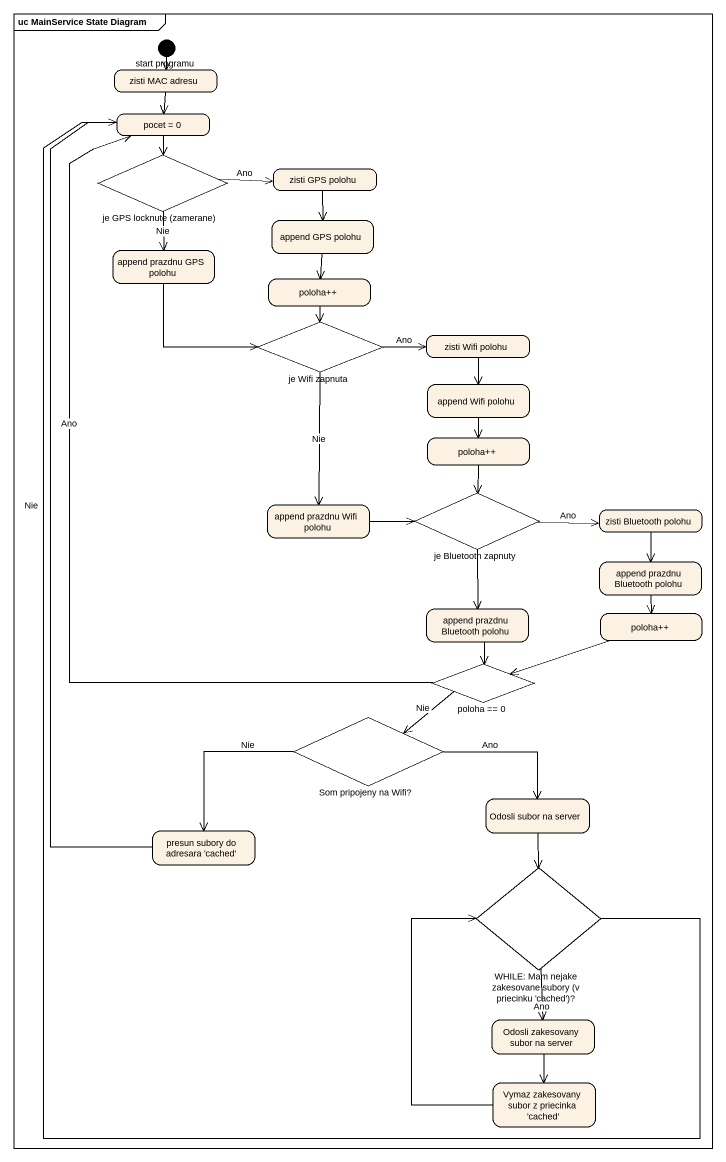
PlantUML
@startuml
mainframe uc MainService State Diagram
hide empty description
state "start programu" as start_programu <<start>>
state "zisti MAC adresu" as zisti_MAC_adresu
state "pocet = 0" as pocet_0
state "je GPS locknute (zamerane)" as je_GPS_locknute_zamerane <<choice>>
state "zisti GPS polohu" as zisti_GPS_polohu
state "append GPS polohu" as append_GPS_polohu
state "append prazdnu GPS polohu" as append_prazdnu_GPS_polohu
state "poloha++" as poloha
state "je Wifi zapnuta" as je_Wifi_zapnuta <<choice>>
state "zisti Wifi polohu" as zisti_Wifi_polohu
state "append Wifi polohu" as append_Wifi_polohu
state "poloha++" as poloha_2
state "append prazdnu Wifi polohu" as append_prazdnu_Wifi_polohu
state "je Bluetooth zapnuty" as je_Bluetooth_zapnuty <<choice>>
state "zisti Bluetooth polohu" as zisti_Bluetooth_polohu
state "append prazdnu Bluetooth polohu" as append_prazdnu_Bluetooth
state "append prazdnu Bluetooth polohu" as append_prazdnu_Bluetooth_2
state "poloha++" as poloha_3
state "poloha == 0" as poloha_0 <<choice>>
state "Som pripojeny na Wifi?" as Som_pripojeny_na_Wifi <<choice>>
state "Odosli subor na server" as Odosli_subor_na_server
state "presun subory do adresara 'cached'" as presun_subory_do_adresara
state "WHILE: Mam nejake zakesovane subory (v priecinku 'cached')?" as WHILE_Mam_nejake_zakesovane <<choice>>
state "Odosli zakesovany subor na server" as Odosli_zakesovany_subor_na
state "Vymaz zakesovany subor z priecinka 'cached'" as Vymaz_zakesovany_subor_z
start_programu --> zisti_MAC_adresu
zisti_MAC_adresu --> pocet_0
pocet_0 --> je_GPS_locknute_zamerane
je_GPS_locknute_zamerane -right-> zisti_GPS_polohu : Ano
je_GPS_locknute_zamerane --> append_prazdnu_GPS_polohu : Nie
zisti_GPS_polohu --> append_GPS_polohu
append_GPS_polohu --> poloha
append_prazdnu_GPS_polohu -right-> je_Wifi_zapnuta
poloha --> je_Wifi_zapnuta
je_Wifi_zapnuta -right-> zisti_Wifi_polohu : Ano
je_Wifi_zapnuta --> append_prazdnu_Wifi_polohu : Nie
zisti_Wifi_polohu --> append_Wifi_polohu
append_Wifi_polohu --> poloha_2
poloha_2 --> je_Bluetooth_zapnuty
append_prazdnu_Wifi_polohu -right-> je_Bluetooth_zapnuty
je_Bluetooth_zapnuty -right-> zisti_Bluetooth_polohu : Ano
je_Bluetooth_zapnuty --> append_prazdnu_Bluetooth_2
zisti_Bluetooth_polohu --> append_prazdnu_Bluetooth
append_prazdnu_Bluetooth --> poloha_3
append_prazdnu_Bluetooth_2 --> poloha_0
poloha_3 -left-> poloha_0
poloha_0 -up-> pocet_0 : Ano
poloha_0 -left-> Som_pripojeny_na_Wifi : Nie
Som_pripojeny_na_Wifi -right-> Odosli_subor_na_server : Ano
Som_pripojeny_na_Wifi -left-> presun_subory_do_adresara : Nie
Odosli_subor_na_server --> WHILE_Mam_nejake_zakesovane
presun_subory_do_adresara -up-> pocet_0
WHILE_Mam_nejake_zakesovane -up-> pocet_0 : Nie
WHILE_Mam_nejake_zakesovane --> Odosli_zakesovany_subor_na : Ano
Odosli_zakesovany_subor_na --> Vymaz_zakesovany_subor_z
Vymaz_zakesovany_subor_z -up-> WHILE_Mam_nejake_zakesovane
@enduml
